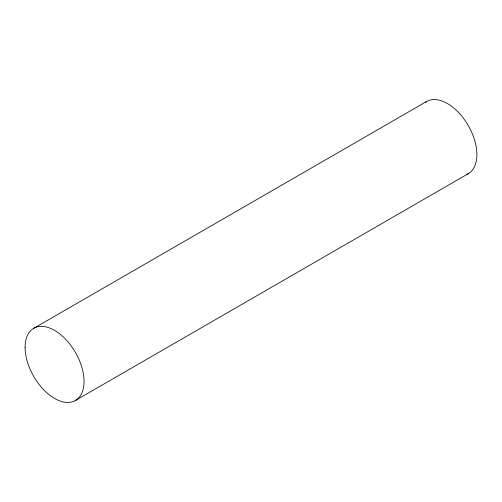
<?xml version="1.0" encoding="UTF-8"?>
<svg xmlns="http://www.w3.org/2000/svg" width="502" height="502" viewBox="0 0 502 502"><rect width="100%" height="100%" fill="white"/><g stroke="black" fill="none" stroke-linecap="round" stroke-linejoin="round"><path stroke-width="0.75" d="M33.728 328.321L426.6 101.504M75.4 400.496L468.272 173.679M425.426 102.257A41.672 24.058 60 0 1 468.272 125.563A41.672 24.058 60 0 1 467.029 174.313M25.1 347.397A41.672 24.058 60 0 0 69.295 402.384A41.672 24.058 60 0 0 69.295 343.45A41.672 24.058 60 0 0 25.1 347.397"/></g></svg>
